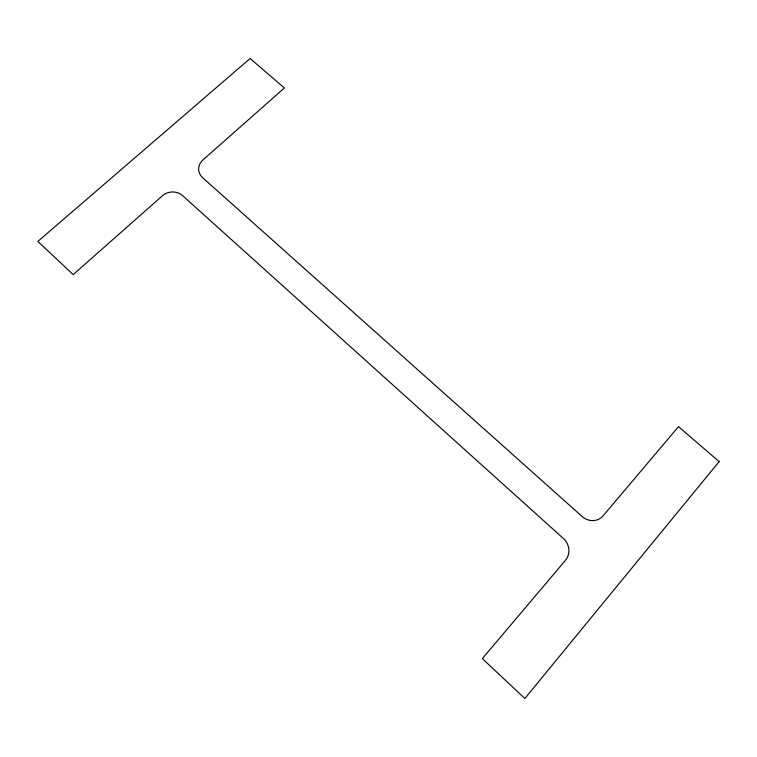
<?xml version="1.0" encoding="UTF-8"?>
<svg xmlns="http://www.w3.org/2000/svg" width="757" height="757" viewBox="0 0 757 757"><rect width="100%" height="100%" fill="white"/><g stroke="black" fill="none" stroke-linecap="round" stroke-linejoin="round"><path stroke-width="1.14" d="M719.15 461.609L524.866 698.493L482.351 658.599L565.517 560.256A15.765 14.752 54.3 0 0 563.407 538.482L182.626 195.647A14.355 12.85 -5.8 0 0 162.405 195.76L73.192 274.602L37.85 241.426L250.103 58.507L284.386 87.973L202.848 160.03A14.09 12.528 -1.9 0 0 202.715 177.772L582.133 516.52A15.481 14.326 48.7 0 0 603.064 515.858L678.49 426.664L719.15 461.609"/></g></svg>
